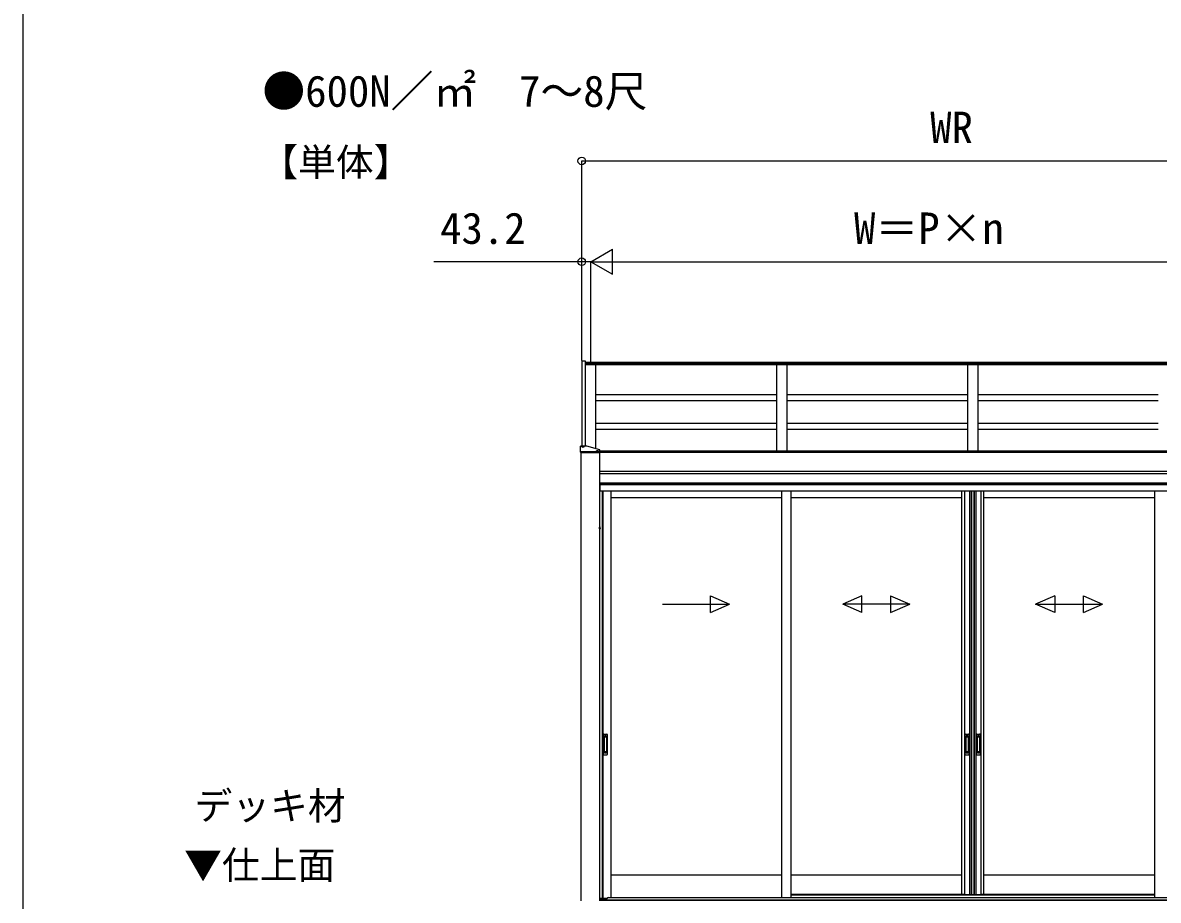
# Model space of a CAD drawing. Units: millimetres, scale not verified. Extents: x -10500 to 10500, y -15600 to 15524.
# Drawn here: x -10500 to -5088, y -4117 to 64 of the extents above; entities that cross this region are included whole.
import ezdxf
from ezdxf.enums import TextEntityAlignment as Align

# ---------------------------------------------------------------- set-up
doc = ezdxf.new("R2010")
doc.units = ezdxf.units.MM
doc.header["$LTSCALE"] = 80
for name, color, linetype in [('0-2_USER1', 3, 'Continuous'), ('0-4_YKK_A1', 4, 'Continuous'), ('0-5_YKK_D', 6, 'Continuous'), ('0-6_YKK_ZWAK', 7, 'Continuous')]:
    doc.layers.add(name, color=color, linetype=linetype)
doc.styles.add('ＭＳ ゴシック', font='')
doc.styles.get('ＭＳ ゴシック').set_extended_font_data('MS Gothic')

msp = doc.modelspace()

# ---------------------------------------------------------------- linework, layer by layer
at = {"layer": '0-4_YKK_A1'}
for p, q in [((-7836.2, -1547.21), (-7836.2, -1954.38)), ((-7836.2, -1547.21), (-7820, -1547.21)), ((-7820, -1547.21), (-7820, -1954.38)), ((-4126, -1554.84), (-7820, -1554.84)), ((-4126, -1561.78), (-7820, -1561.78)), ((-4126, -1567.02), (-7820, -1567.02)), ((-7768, -1966.62), (-7768, -1567.02)), ((-6908, -1567.02), (-6908, -1976.84)), ((-6858, -1567.02), (-6858, -1976.84)), ((-5998, -1567.02), (-5998, -1976.84)), ((-5948, -1567.02), (-5948, -1976.84)), ((-6908.5, -1709.13), (-7767.5, -1709.13)), ((-5998.5, -1709.13), (-6857.5, -1709.13)), ((-5088.5, -1709.13), (-5947.5, -1709.13)), ((-6908.5, -1737.87), (-7767.5, -1737.87)), ((-5998.5, -1737.87), (-6857.5, -1737.87)), ((-5088.5, -1737.87), (-5947.5, -1737.87)), ((-6908.5, -1845.45), (-7767.5, -1845.45)), ((-6908.5, -1874.18), (-7767.5, -1874.18)), ((-5998.5, -1845.45), (-6857.5, -1845.45)), ((-5998.5, -1874.18), (-6857.5, -1874.18)), ((-5088.5, -1845.45), (-5947.5, -1845.45)), ((-5088.5, -1874.18), (-5947.5, -1874.18)), ((-7841, -1983.09), (-7841, -1954.56)), ((-7840.5, -1983.76), (-7840.5, -4120.17)), ((-7840.5, -1983.76), (-7750.5, -1983.76)), ((-7833.96, -1954.38), (-7840, -1954.38)), ((-7751, -1981.3), (-7840, -1981.3)), ((-7751, -1983.27), (-7840, -1983.27)), ((-7835.9, -1956.18), (-7835.9, -1955.74)), ((-7832.45, -1954.16), (-7832.45, -1954.46)), ((-7830.49, -1954.76), (-7830.49, -1954.45)), ((-7829.51, -1954.76), (-7829.51, -1954.45)), ((-7827.55, -1954.46), (-7827.55, -1954.16)), ((-7811, -1954.38), (-7826.04, -1954.38)), ((-7824.1, -1956.18), (-7824.1, -1955.74)), ((-7750, -1971.75), (-7811, -1954.38)), ((-7766.9, -1977.88), (-7766.9, -1977.45)), ((-7763.45, -1975.87), (-7763.45, -1976.17)), ((-7761.49, -1976.47), (-7761.49, -1976.16)), ((-7760.51, -1976.47), (-7760.51, -1976.16)), ((-7758.55, -1976.17), (-7758.55, -1975.87)), ((-7755.1, -1977.88), (-7755.1, -1977.45)), ((-7750.5, -1983.76), (-7750.5, -4120.17)), ((-7750, -1983.09), (-7750, -1971.75)), ((-4196, -1976.84), (-7750, -1976.84)), ((-7750, -1980.65), (-4196, -1980.65)), ((-7750, -1982.67), (-4196, -1982.67)), ((-7750.5, -2072.67), (-4195.5, -2072.67)), ((-7750.5, -2083.46), (-4195.5, -2083.46)), ((-7592.6, -2130.17), (-7750.5, -2130.17)), ((-7592.6, -2130.17), (-7750.5, -2130.17)), ((-4195.5, -2137.17), (-7750.5, -2137.17)), ((-7750, -2138.17), (-7750.5, -2138.17)), ((-4195.5, -2130.17), (-7592.6, -2130.17)), ((-4195.5, -2130.17), (-7592.6, -2130.17)), ((-7739, -2168.17), (-7750, -2168.17)), ((-7739, -2168.17), (-7739, -4109.67)), ((-7735.8, -2168.17), (-7735.8, -4107.17)), ((-7698, -2168.17), (-7698, -4103.67)), ((-6884.25, -2200.17), (-7698, -2200.17)), ((-6884.25, -2168.17), (-6884.25, -4103.67)), ((-6839.25, -2168.17), (-6839.25, -4103.67)), ((-6025.5, -2200.17), (-6839.25, -2200.17)), ((-6025.5, -2168.17), (-6025.5, -4089.17)), ((-6012.3, -2168.17), (-6012.3, -4089.17)), ((-5987.7, -2168.17), (-5987.7, -4089.17)), ((-5980.5, -2168.17), (-5980.5, -4089.17)), ((-5978.5, -2168.17), (-5978.5, -4089.17)), ((-5966.7, -2168.17), (-5966.7, -4089.17)), ((-5965.5, -2168.17), (-5965.5, -4089.17)), ((-5958.3, -2168.17), (-5958.3, -4089.17)), ((-5933.7, -2168.17), (-5933.7, -4089.17)), ((-5920.5, -2168.17), (-5920.5, -4089.17)), ((-5106.75, -2200.17), (-5920.5, -2200.17)), ((-5106.75, -2168.17), (-5106.75, -4103.67)), ((-7749.91, -2339.07), (-7750.5, -2339.17)), ((-7750.5, -2348.17), (-7750.5, -2339.17)), ((-7749.91, -2348.28), (-7750.5, -2348.17)), ((-7749.91, -2339.07), (-7748.76, -2339.27)), ((-7749.91, -2348.28), (-7749.91, -2339.07)), ((-7749.91, -2348.28), (-7748.76, -2348.07)), ((-7222.78, -2746.54), (-7222.78, -2666.54)), ((-7222.78, -2666.54), (-7131.13, -2706.54)), ((-6500.72, -2666.54), (-6592.38, -2706.54)), ((-6500.72, -2746.54), (-6500.72, -2666.54)), ((-6364.03, -2666.54), (-6272.38, -2706.54)), ((-6364.03, -2666.54), (-6364.03, -2746.54)), ((-5581.97, -2666.54), (-5673.63, -2706.54)), ((-5581.97, -2666.54), (-5581.97, -2746.54)), ((-5445.28, -2666.54), (-5353.63, -2706.54)), ((-5445.28, -2746.54), (-5445.28, -2666.54)), ((-7451.13, -2706.54), (-7131.13, -2706.54)), ((-7222.78, -2746.54), (-7131.13, -2706.54)), ((-6500.72, -2746.54), (-6592.38, -2706.54)), ((-6272.38, -2706.54), (-6592.38, -2706.54)), ((-6364.03, -2746.54), (-6272.38, -2706.54)), ((-5673.63, -2706.54), (-5353.63, -2706.54)), ((-5581.97, -2746.54), (-5673.63, -2706.54)), ((-5445.28, -2746.54), (-5353.63, -2706.54)), ((-7733, -3328.17), (-7733, -3422.17)), ((-7730, -3325.17), (-7717, -3325.17)), ((-7729.2, -3339.17), (-7729.2, -3411.17)), ((-7729.1, -3338.72), (-7728.91, -3340.58)), ((-7728.91, -3341.58), (-7728.91, -3408.76)), ((-7718.8, -3338.17), (-7728.2, -3338.17)), ((-7719.17, -3340.58), (-7727.91, -3340.58)), ((-7720, -3333.17), (-7727, -3333.17)), ((-7727, -3333.19), (-7727, -3337.67)), ((-7720, -3335.58), (-7727, -3335.58)), ((-7720, -3336.08), (-7727, -3336.08)), ((-7720, -3333.19), (-7720, -3337.67)), ((-7718.17, -3340.58), (-7717.93, -3338.69)), ((-7718.17, -3341.58), (-7718.17, -3408.76)), ((-7717.8, -3339.17), (-7717.8, -3411.17)), ((-7714, -3328.17), (-7714, -3422.17)), ((-6009.5, -3328.17), (-6009.5, -3422.17)), ((-6006.5, -3325.17), (-5993.5, -3325.17)), ((-6005.7, -3339.17), (-6005.7, -3411.17)), ((-6005.6, -3338.72), (-6005.41, -3340.58)), ((-6005.41, -3341.58), (-6005.41, -3408.76)), ((-5995.3, -3338.17), (-6004.7, -3338.17)), ((-5995.67, -3340.58), (-6004.41, -3340.58)), ((-5996.5, -3333.17), (-6003.5, -3333.17)), ((-6003.5, -3333.19), (-6003.5, -3337.67)), ((-5996.5, -3335.58), (-6003.5, -3335.58)), ((-5996.5, -3336.08), (-6003.5, -3336.08)), ((-5996.5, -3333.19), (-5996.5, -3337.67)), ((-5994.67, -3340.58), (-5994.43, -3338.69)), ((-5994.67, -3341.58), (-5994.67, -3408.76)), ((-5994.3, -3339.17), (-5994.3, -3411.17)), ((-5990.5, -3328.17), (-5990.5, -3422.17)), ((-5955.5, -3328.17), (-5955.5, -3422.17)), ((-5952.5, -3325.17), (-5939.5, -3325.17)), ((-5951.7, -3339.17), (-5951.7, -3411.17)), ((-5951.6, -3338.72), (-5951.41, -3340.58)), ((-5951.41, -3341.58), (-5951.41, -3408.76)), ((-5941.3, -3338.17), (-5950.7, -3338.17)), ((-5941.67, -3340.58), (-5950.41, -3340.58)), ((-5942.5, -3333.17), (-5949.5, -3333.17)), ((-5949.5, -3333.19), (-5949.5, -3337.67)), ((-5942.5, -3335.58), (-5949.5, -3335.58)), ((-5942.5, -3336.08), (-5949.5, -3336.08)), ((-5942.5, -3333.19), (-5942.5, -3337.67)), ((-5940.67, -3340.58), (-5940.43, -3338.69)), ((-5940.67, -3341.58), (-5940.67, -3408.76)), ((-5940.3, -3339.17), (-5940.3, -3411.17)), ((-5936.5, -3328.17), (-5936.5, -3422.17)), ((-7730, -3425.17), (-7717, -3425.17)), ((-7729.1, -3411.63), (-7728.91, -3409.76)), ((-7718.8, -3412.17), (-7728.2, -3412.17)), ((-7719.17, -3409.76), (-7727.91, -3409.76)), ((-7727, -3417.16), (-7727, -3412.67)), ((-7720, -3414.27), (-7727, -3414.27)), ((-7720, -3414.76), (-7727, -3414.76)), ((-7720, -3417.17), (-7727, -3417.17)), ((-7720, -3417.16), (-7720, -3412.67)), ((-7717.93, -3411.66), (-7718.17, -3409.76)), ((-6006.5, -3425.17), (-5993.5, -3425.17)), ((-6005.6, -3411.63), (-6005.41, -3409.76)), ((-5995.3, -3412.17), (-6004.7, -3412.17)), ((-5995.67, -3409.76), (-6004.41, -3409.76)), ((-6003.5, -3417.16), (-6003.5, -3412.67)), ((-5996.5, -3414.27), (-6003.5, -3414.27)), ((-5996.5, -3414.76), (-6003.5, -3414.76)), ((-5996.5, -3417.17), (-6003.5, -3417.17)), ((-5996.5, -3417.16), (-5996.5, -3412.67)), ((-5994.43, -3411.66), (-5994.67, -3409.76)), ((-5952.5, -3425.17), (-5939.5, -3425.17)), ((-5951.6, -3411.63), (-5951.41, -3409.76)), ((-5941.3, -3412.17), (-5950.7, -3412.17)), ((-5941.67, -3409.76), (-5950.41, -3409.76)), ((-5949.5, -3417.16), (-5949.5, -3412.67)), ((-5942.5, -3414.27), (-5949.5, -3414.27)), ((-5942.5, -3414.76), (-5949.5, -3414.76)), ((-5942.5, -3417.17), (-5949.5, -3417.17)), ((-5942.5, -3417.16), (-5942.5, -3412.67)), ((-5940.43, -3411.66), (-5940.67, -3409.76)), ((-6884.25, -3997.17), (-7698, -3997.17)), ((-6025.5, -3997.17), (-6839.25, -3997.17)), ((-5106.75, -3997.17), (-5920.5, -3997.17)), ((-7739, -4109.67), (-7750, -4109.67)), ((-7750, -4117.17), (-7750, -4109.67)), ((-7749.5, -4117.17), (-7749.5, -4109.67)), ((-7749.5, -4110.17), (-7714.5, -4110.17)), ((-7739, -4107.17), (-7714.27, -4107.17)), ((-7714.5, -4110.17), (-7714.5, -4108.67)), ((-6013.5, -4089.17), (-6839.25, -4089.17)), ((-6839.25, -4092.17), (-5106.75, -4092.17)), ((-6025.5, -4089.17), (-5967.5, -4089.17)), ((-5978.5, -4089.17), (-5920.5, -4089.17)), ((-5106.75, -4089.17), (-5932.5, -4089.17)), ((-7750, -4117.17), (-7750.5, -4117.17)), ((-7749.5, -4117.17), (-4196.5, -4117.17))]:
    msp.add_line(p, q, dxfattribs=at)
msp.add_lwpolyline([(-7750, -1983.27), (-7841, -1983.27), (-7841, -1983.76), (-7750, -1983.76)], close=True, dxfattribs=at)
for points in [[(-7830.49, -1954.45), (-7830.55, -1954.35), (-7830.67, -1954.29), (-7830.8, -1954.25), (-7830.93, -1954.23), (-7831.07, -1954.23), (-7831.2, -1954.23), (-7831.34, -1954.24), (-7831.47, -1954.25)], [(-7828.53, -1954.25), (-7828.66, -1954.24), (-7828.8, -1954.23), (-7828.93, -1954.23), (-7829.07, -1954.23), (-7829.2, -1954.25), (-7829.33, -1954.29), (-7829.45, -1954.35), (-7829.51, -1954.45)], [(-7761.49, -1976.16), (-7761.55, -1976.06), (-7761.67, -1976), (-7761.8, -1975.96), (-7761.93, -1975.94), (-7762.07, -1975.93), (-7762.2, -1975.93), (-7762.34, -1975.94), (-7762.47, -1975.96)], [(-7759.53, -1975.96), (-7759.66, -1975.94), (-7759.8, -1975.93), (-7759.93, -1975.93), (-7760.07, -1975.94), (-7760.2, -1975.96), (-7760.33, -1976), (-7760.45, -1976.06), (-7760.51, -1976.16)], [(-7750, -2138.17), (-7750, -2156.59), (-7750, -2168.17)], [(-4196.5, -2138.17), (-7592.6, -2138.17), (-7749.5, -2138.17)], [(-7749.5, -2168.17), (-7749.5, -2156.54), (-7749.5, -2138.17)], [(-4207, -2168.17), (-7592.61, -2168.17), (-7638.4, -2168.17), (-7739, -2168.17)], [(-7709.5, -4103.67), (-6839.25, -4103.67), (-4236.5, -4103.67)], [(-4196, -4117.17), (-4195.5, -4117.17), (-7750.5, -4117.17)]]:
    msp.add_lwpolyline(points, dxfattribs=at)
for centre, radius, start, end in [((-7748.95, -2340.31), 1.06, 30.63591, 80), ((-7748.95, -2347.03), 1.06, 280, 329.36409), ((-7754.62, -2343.67), 7.65, 329.36409, 30.63591), ((-7730, -3328.17), 3, 90, 180), ((-7728.2, -3339.17), 1, 90, 180), ((-7727.91, -3341.58), 1, 90, 180), ((-7719.17, -3341.58), 1, 0, 90), ((-7718.8, -3339.17), 1, 0, 90), ((-7717, -3328.17), 3, 0, 90), ((-6006.5, -3328.17), 3, 90, 180), ((-6004.7, -3339.17), 1, 90, 180), ((-6004.41, -3341.58), 1, 90, 180), ((-5995.67, -3341.58), 1, 0, 90), ((-5995.3, -3339.17), 1, 0, 90), ((-5993.5, -3328.17), 3, 0, 90), ((-5952.5, -3328.17), 3, 90, 180), ((-5950.7, -3339.17), 1, 90, 180), ((-5950.41, -3341.58), 1, 90, 180), ((-5941.67, -3341.58), 1, 0, 90), ((-5941.3, -3339.17), 1, 0, 90), ((-5939.5, -3328.17), 3, 0, 90), ((-7727.91, -3408.76), 1, 180, 270), ((-7719.17, -3408.76), 1, 270, 0), ((-6004.41, -3408.76), 1, 180, 270), ((-5995.67, -3408.76), 1, 270, 0), ((-5950.41, -3408.76), 1, 180, 270), ((-5941.67, -3408.76), 1, 270, 0), ((-7730, -3422.17), 3, 180, 270), ((-7728.2, -3411.17), 1, 180, 270), ((-7718.8, -3411.17), 1, 270, 0), ((-7717, -3422.17), 3, 270, 0), ((-6006.5, -3422.17), 3, 180, 270), ((-6004.7, -3411.17), 1, 180, 270), ((-5995.3, -3411.17), 1, 270, 0), ((-5993.5, -3422.17), 3, 270, 0), ((-5952.5, -3422.17), 3, 180, 270), ((-5950.7, -3411.17), 1, 180, 270), ((-5941.3, -3411.17), 1, 270, 0), ((-5939.5, -3422.17), 3, 270, 0), ((-7709.5, -4108.67), 5, 90, 180)]:
    msp.add_arc(centre, radius, start, end, dxfattribs=at)
for centre, major_axis, ratio, start_param, end_param in [((-7840, -1954.56), (-1, 0), 0.173648, 4.712389, 6.2831853), ((-7840, -1981.12), (-1, 0), 0.173648, 6.2831853, 7.8539816), ((-7840, -1983.09), (-1, 0), 0.173648, 6.2831853, 7.8539816), ((-7830, -1956.18), (5.9, 0), 0.310816, 3.1415927, 6.2831853), ((-7830, -1960.68), (8.02, 0), 0.85381, 1.7551906, 1.8813492), ((-7830, -1960.98), (-8.02, 0), 0.85381, 4.8967832, 5.0229419), ((-7830, -1961.59), (8.02, 0), 0.85381, 1.5096412, 1.6319515), ((-7830, -1960.68), (-8.02, 0), 0.85381, 4.4018361, 4.5279947), ((-7830, -1960.98), (8.02, 0), 0.85381, 1.2602434, 1.3864021), ((-7761, -1977.88), (5.9, 0), 0.310816, 3.1415927, 6.2831853), ((-7761, -1982.38), (8.02, 0), 0.85381, 1.7551906, 1.8813492), ((-7761, -1982.69), (-8.02, 0), 0.85381, 4.8967832, 5.0229419), ((-7761, -1983.3), (8.02, 0), 0.85381, 1.5096412, 1.6319515), ((-7761, -1982.38), (-8.02, 0), 0.85381, 4.4018361, 4.5279947), ((-7761, -1982.69), (8.02, 0), 0.85381, 1.2602434, 1.3864021), ((-7751, -1981.12), (1, 0), 0.173648, 4.712389, 6.2831853), ((-7751, -1983.09), (1, 0), 0.173648, 4.712389, 6.2831853)]:
    msp.add_ellipse(centre, major_axis=major_axis, ratio=ratio, start_param=start_param, end_param=end_param, dxfattribs=at)
for centre in [(-7830, -1955.74), (-7761, -1977.45)]:
    msp.add_ellipse(centre, major_axis=(5.9, 0), ratio=0.310816, dxfattribs=at)
at = {"layer": '0-5_YKK_D'}
for p, q in [((-7836.2, -1546.21), (-7836.2, -593.84)), ((-7836.2, -594.84), (-4109.8, -594.84)), ((-7793, -1074.84), (-7689.08, -1014.84)), ((-7689.08, -1134.84), (-7689.08, -1014.84)), ((-7836.2, -1074.84), (-8540.06, -1074.84)), ((-7836.2, -1546.21), (-7836.2, -1073.84)), ((-7793, -1074.84), (-7836.2, -1074.84)), ((-7793, -1553.84), (-7793, -1073.84)), ((-7793, -1553.84), (-7793, -1073.84)), ((-7793, -1074.84), (-7721, -1074.84)), ((-7793, -1074.84), (-7689.08, -1134.84)), ((-7793, -1074.84), (-7585.15, -1074.84)), ((-7673, -1074.84), (-4273, -1074.84))]:
    msp.add_line(p, q, dxfattribs=at)
for centre in [(-7836.2, -594.84), (-7836.2, -1074.84)]:
    msp.add_circle(centre, 18, dxfattribs=at)
at = {"layer": '0-6_YKK_ZWAK'}
msp.add_line((-10500, 14999.5), (-10500, -15600.5), dxfattribs=at)

# ---------------------------------------------------------------- texts
at = {"layer": '0-2_USER1', "style": 'ＭＳ ゴシック'}
for s, height, p in [('●600N／㎡\u30007～8尺', 149.6, (-9357.82, -381.84)), ('【単体】', 132, (-9367.68, -706.23)), ('デッキ材', 132, (-9681.12, -3772.7)), ('▼仕上面', 132, (-9730.68, -4055.1))]:
    msp.add_text(s, height=height, dxfattribs=at).set_placement(p, align=Align.BOTTOM_LEFT)
at = {"layer": '0-5_YKK_D', "style": 'ＭＳ ゴシック'}
for s, p in [('WR', (-6175.26, -554.84)), ('43.2', (-8510.5, -1034.84)), ('W＝P×n', (-6538.06, -1034.84))]:
    msp.add_text(s, height=149.6, dxfattribs=at).set_placement(p, align=Align.BOTTOM_LEFT)

doc.saveas('drawing.dxf')
